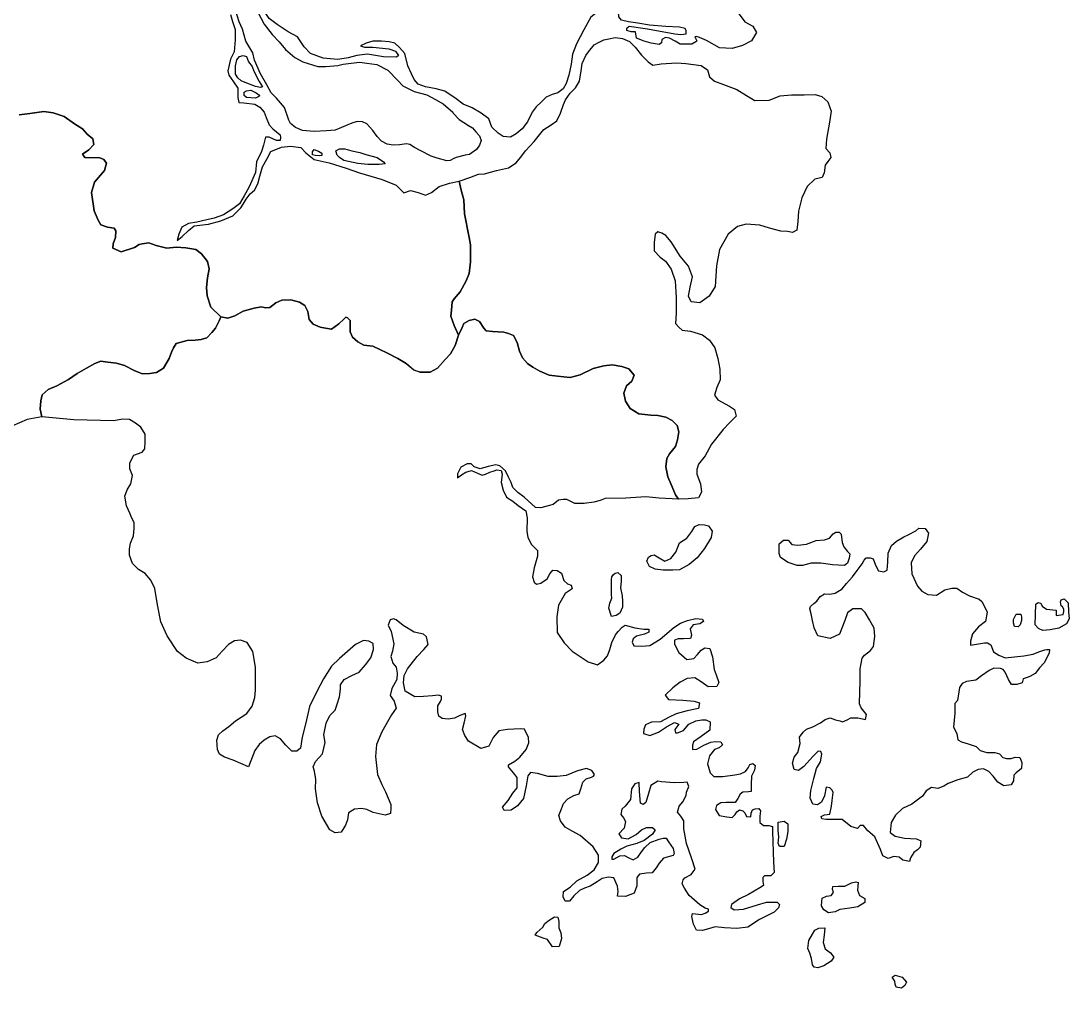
# Model space of a CAD drawing. Header units: inches. Extents: x 118.39 to 119.97, y 25.27 to 26.64.
# Drawn here: x 119.06 to 119.923, y 25.273 to 26.069 of the extents above; entities that cross this region are included whole.
import ezdxf

# ---------------------------------------------------------------- set-up
doc = ezdxf.new("R2010")
doc.units = ezdxf.units.IN
doc.header["$MEASUREMENT"] = 0
doc.layers.add('fz_xzq', color=10, linetype='Continuous')

# ---------------------------------------------------------------- blocks, each defined once
blk = doc.blocks.new('fz_xzq_ACAD_FMEBLOCK2')
at = {"layer": 'fz_xzq', "color": 7}
for points in [[(-0.158834, 0.160514), (-0.153981, 0.162873), (-0.150006, 0.168045), (-0.148237, 0.172035), (-0.14691, 0.175629), (-0.140731, 0.179578), (-0.136755, 0.185151), (-0.134103, 0.189132), (-0.130573, 0.190702), (-0.126163, 0.190661), (-0.123077, 0.189831), (-0.119997, 0.185395), (-0.120887, 0.180196), (-0.126192, 0.171031), (-0.132375, 0.163476), (-0.138997, 0.157929), (-0.146938, 0.153595), (-0.152229, 0.153242), (-0.160165, 0.153314), (-0.166777, 0.154175), (-0.171624, 0.156222), (-0.173824, 0.160649), (-0.172498, 0.163842), (-0.170292, 0.165425), (-0.167646, 0.165801), (-0.16368, 0.163362)], [(-0.061362, 0.178025), (-0.057394, 0.177986), (-0.056074, 0.176371), (-0.054315, 0.174351), (-0.049466, 0.173902), (-0.042409, 0.174634), (-0.034466, 0.17776), (-0.02741, 0.17809), (-0.023438, 0.179653), (-0.020343, 0.183228), (-0.018136, 0.184407), (-0.01549, 0.184381), (-0.01373, 0.18276), (-0.012865, 0.175942), (-0.011551, 0.172323), (-0.008473, 0.168686), (-0.006715, 0.166666), (-0.007165, 0.163065), (-0.008497, 0.159072), (-0.011147, 0.157096), (-0.020844, 0.157594), (-0.03054, 0.158893), (-0.038475, 0.158972), (-0.045533, 0.157038), (-0.049942, 0.157081), (-0.057431, 0.159558), (-0.063595, 0.163625), (-0.064912, 0.166842), (-0.064906, 0.170047), (-0.064896, 0.174854)], [(-0.038566, 0.117309), (-0.039438, 0.121324), (-0.038993, 0.123323), (-0.036344, 0.1257), (-0.033695, 0.127677), (-0.031042, 0.131657), (-0.027511, 0.133625), (-0.023104, 0.133581), (-0.018694, 0.134338), (-0.012956, 0.137886), (-0.009419, 0.142257), (-0.004557, 0.147816), (-0.000577, 0.152983), (0.003405, 0.158551), (0.005175, 0.161337), (0.006944, 0.163322), (0.01003, 0.163291), (0.012673, 0.162462), (0.014423, 0.157237), (0.017056, 0.152803), (0.021462, 0.151957), (0.02411, 0.153131), (0.024569, 0.159936), (0.02503, 0.167142), (0.027692, 0.173524), (0.03167, 0.177088), (0.037853, 0.180629), (0.041385, 0.182194), (0.047568, 0.185735), (0.05022, 0.18771), (0.055511, 0.187654), (0.058144, 0.183621), (0.056801, 0.176825), (0.051492, 0.170471), (0.046626, 0.164914), (0.043965, 0.159334), (0.044379, 0.150116), (0.049199, 0.140051), (0.052713, 0.136009), (0.057553, 0.133154), (0.064603, 0.132679), (0.071668, 0.13701), (0.077403, 0.138551), (0.081369, 0.138509), (0.086207, 0.135252), (0.091926, 0.131986), (0.099851, 0.129497), (0.102048, 0.127471), (0.104238, 0.123441), (0.106425, 0.11861), (0.105078, 0.111014), (0.099335, 0.10667), (0.094469, 0.100714), (0.092687, 0.094725), (0.092677, 0.09152), (0.104138, 0.093399), (0.106781, 0.093371), (0.109419, 0.09174), (0.111603, 0.086108), (0.115999, 0.083256), (0.121278, 0.081195), (0.136702, 0.082628), (0.144196, 0.084147), (0.149049, 0.086096), (0.153901, 0.087644), (0.155664, 0.088025), (0.157867, 0.088001), (0.157415, 0.084801), (0.15342, 0.076835), (0.149441, 0.072873), (0.1459, 0.068106), (0.141487, 0.065752), (0.139282, 0.064975), (0.136194, 0.063807), (0.135302, 0.060612), (0.130892, 0.059059), (0.126488, 0.059107), (0.123859, 0.063142), (0.121237, 0.069179), (0.119483, 0.071601), (0.117284, 0.072427), (0.111998, 0.072484), (0.108027, 0.070524), (0.101846, 0.066185), (0.096989, 0.062632), (0.089497, 0.061511), (0.085969, 0.059946), (0.083756, 0.056765), (0.081961, 0.045969), (0.079752, 0.043589), (0.079727, 0.035578), (0.078811, 0.02397), (0.081437, 0.018735), (0.082302, 0.013518), (0.085379, 0.011883), (0.090657, 0.010224), (0.097255, 0.008151), (0.100766, 0.004909), (0.106044, 0.003249), (0.112648, 0.003178), (0.116606, 0.001933), (0.119238, -0.000899), (0.122316, -0.001734), (0.126278, -0.001777), (0.129364, -0.000609), (0.133324, -0.001053), (0.135071, -0.005078), (0.134614, -0.00988), (0.1302, -0.013437), (0.128433, -0.01542), (0.127976, -0.020222), (0.126205, -0.023407), (0.12004, -0.024141), (0.115208, -0.021285), (0.111262, -0.016435), (0.107754, -0.012392), (0.103359, -0.010341), (0.098956, -0.010694), (0.094546, -0.013051), (0.090132, -0.017009), (0.082202, -0.019328), (0.074269, -0.022449), (0.070742, -0.024415), (0.065895, -0.026367), (0.060616, -0.02551), (0.056206, -0.028268), (0.053113, -0.032643), (0.044292, -0.039361), (0.036801, -0.042889), (0.031065, -0.048439), (0.027529, -0.054411), (0.026628, -0.062815), (0.030581, -0.065659), (0.038497, -0.067343), (0.048176, -0.067843), (0.051691, -0.069482), (0.051237, -0.074685), (0.049031, -0.077066), (0.045946, -0.079037), (0.043294, -0.083416), (0.042406, -0.086612), (0.03713, -0.085356), (0.034056, -0.082921), (0.029658, -0.082475), (0.024815, -0.084028), (0.02042, -0.08198), (0.018673, -0.076755), (0.013859, -0.06629), (0.00815, -0.061426), (0.00464, -0.056984), (0.002, -0.056957), (-0.000206, -0.059338), (-0.005923, -0.057679), (-0.012951, -0.052), (-0.020873, -0.051922), (-0.026154, -0.05187), (-0.029674, -0.051434), (-0.030109, -0.049427), (-0.027466, -0.048251), (-0.023064, -0.047493), (-0.02173, -0.041097), (-0.021279, -0.036294), (-0.020385, -0.029893), (-0.021261, -0.027881), (-0.023017, -0.025861), (-0.026098, -0.02543), (-0.027434, -0.032628), (-0.030085, -0.03781), (-0.03317, -0.039782), (-0.037131, -0.039343), (-0.039322, -0.034514), (-0.038869, -0.028109), (-0.036207, -0.018119), (-0.033989, -0.010129), (-0.030896, -0.004551), (-0.029562, 0.001846), (-0.030438, 0.003857), (-0.032638, 0.00428), (-0.03705, -0.000084), (-0.044552, -0.008423), (-0.048961, -0.011585), (-0.052481, -0.01075), (-0.053792, -0.005529), (-0.052462, -0.000735), (-0.049372, 0.003242), (-0.047596, 0.010435), (-0.048026, 0.015648), (-0.044935, 0.020024), (-0.042288, 0.022402), (-0.037, 0.024353), (-0.030828, 0.027497), (-0.026859, 0.030262), (-0.022892, 0.031825), (-0.018491, 0.030179), (-0.01497, 0.029343), (-0.01277, 0.02852), (-0.008803, 0.030082), (-0.005717, 0.031654), (0.000008, 0.031596), (0.00617, 0.030332), (0.007061, 0.034329), (0.004866, 0.037155), (0.002671, 0.039982), (0.001357, 0.0432), (0.001843, 0.062023), (0.001868, 0.072038), (0.003651, 0.080833), (0.00542, 0.083219), (0.010276, 0.087175), (0.012927, 0.090353), (0.01383, 0.098756), (0.013407, 0.105571), (0.009459, 0.112421), (0.005948, 0.118466), (0.00287, 0.121301), (-0.004181, 0.121373), (-0.008595, 0.118212), (-0.010814, 0.111825), (-0.015247, 0.100653), (-0.022746, 0.097122), (-0.032876, 0.099226), (-0.035946, 0.105666), (-0.037256, 0.111688)], [(0.14655, 0.125379), (0.148318, 0.126561), (0.150519, 0.126136), (0.151832, 0.123718), (0.155349, 0.121275), (0.163277, 0.120385), (0.16326, 0.115979), (0.168991, 0.116716), (0.169441, 0.119114), (0.169449, 0.121117), (0.168576, 0.123129), (0.167257, 0.123945), (0.166829, 0.127154), (0.167275, 0.128752), (0.169923, 0.129523), (0.172995, 0.126284), (0.173407, 0.119069), (0.173824, 0.113056), (0.171606, 0.109076), (0.165423, 0.10554), (0.158368, 0.104017), (0.152198, 0.103686), (0.14868, 0.105327), (0.146046, 0.108161)], [(0.130216, 0.117148), (0.134181, 0.117105), (0.134614, 0.114696), (0.134603, 0.111893), (0.133709, 0.108297), (0.131941, 0.106715), (0.128857, 0.106749), (0.127987, 0.109963), (0.127997, 0.112767)], [(-0.02982, -0.123143), (-0.029813, -0.119537), (-0.029368, -0.116737), (-0.025846, -0.115169), (-0.021885, -0.114407), (-0.020121, -0.112021), (-0.020995, -0.109208), (-0.020551, -0.107209), (-0.016151, -0.106852), (-0.010872, -0.106904), (-0.00735, -0.105337), (-0.005148, -0.104157), (-0.001627, -0.103391), (0.000132, -0.103809), (-0.000323, -0.110214), (0.001427, -0.114638), (0.005819, -0.117086), (0.005812, -0.120291), (0.000086, -0.123839), (-0.006514, -0.124975), (-0.014873, -0.126094), (-0.018835, -0.128058), (-0.024114, -0.128807), (-0.028068, -0.126365)], [(-0.039571, -0.161908), (-0.041323, -0.158285), (-0.040431, -0.151483), (-0.037343, -0.146305), (-0.035577, -0.143117), (-0.032056, -0.141549), (-0.027218, -0.141196), (-0.02767, -0.147201), (-0.028561, -0.153201), (-0.026813, -0.158426), (-0.022423, -0.161674), (-0.019792, -0.165306), (-0.021997, -0.168489), (-0.02816, -0.172435), (-0.032999, -0.17399), (-0.036076, -0.173559), (-0.037391, -0.171544), (-0.03826, -0.166327)], [(0.030281, -0.185035), (0.028091, -0.181808), (0.030733, -0.180233), (0.036443, -0.181893), (0.03995, -0.185935), (0.038624, -0.188726), (0.035982, -0.190702), (0.031588, -0.189856), (0.030715, -0.187443)]]:
    blk.add_lwpolyline(points, close=True, dxfattribs=at)
blk = doc.blocks.new('fz_xzq_ACAD_FMEBLOCK3')
at = {"layer": 'fz_xzq', "color": 7}
for points in [[(0.21783, 0.10201), (0.20177, 0.1031), (0.19074, 0.104), (0.17442, 0.10295), (0.15722, 0.1027), (0.15325, 0.10113), (0.14795, 0.09957), (0.14001, 0.09844), (0.13251, 0.0985), (0.1259, 0.10177), (0.12281, 0.10179), (0.11884, 0.10143), (0.11443, 0.09786), (0.11046, 0.09669), (0.10428, 0.09514), (0.09987, 0.09518), (0.09061, 0.10367), (0.08532, 0.10772), (0.08135, 0.11176), (0.08002, 0.11577), (0.07782, 0.1202), (0.07517, 0.12543), (0.07076, 0.12947), (0.06723, 0.1303), (0.06105, 0.12915), (0.05444, 0.1272), (0.04958, 0.12884), (0.04693, 0.13127), (0.04385, 0.13129), (0.03855, 0.12853), (0.03591, 0.12294), (0.03591, 0.11974), (0.03899, 0.12212), (0.04252, 0.12449), (0.04738, 0.12566), (0.05223, 0.12361), (0.0562, 0.12198), (0.05885, 0.12276), (0.06238, 0.12433), (0.06591, 0.12551), (0.06811, 0.12629), (0.07164, 0.12586), (0.07253, 0.12265), (0.07164, 0.11584), (0.07341, 0.10942), (0.07605, 0.10379), (0.08135, 0.10054), (0.08576, 0.0969), (0.09193, 0.09244), (0.09325, 0.08682), (0.09281, 0.0756), (0.09369, 0.07079), (0.09633, 0.06516), (0.10162, 0.0599), (0.10162, 0.0551), (0.09897, 0.0455), (0.09765, 0.0383), (0.09897, 0.03388), (0.10073, 0.03227), (0.10426, 0.03304), (0.10955, 0.0366), (0.11176, 0.04059), (0.1144, 0.04377), (0.11793, 0.04334), (0.12146, 0.04131), (0.12322, 0.03528), (0.1263, 0.03245), (0.12939, 0.03122), (0.13027, 0.02841), (0.12454, 0.02445), (0.1188, 0.01489), (0.11748, 0.00528), (0.11791, -0.00754), (0.12364, -0.01601), (0.13024, -0.02287), (0.14346, -0.0318), (0.15095, -0.03427), (0.15624, -0.03031), (0.15932, -0.02673), (0.16109, -0.02154), (0.16286, -0.01594), (0.16595, -0.00956), (0.16815, -0.00677), (0.17124, -0.00319), (0.17389, -0.00162), (0.18182, -0.00369), (0.18931, -0.00496), (0.19327, -0.00499), (0.19327, -0.0074), (0.18974, -0.00897), (0.18313, -0.01051), (0.18049, -0.01289), (0.1796, -0.01569), (0.18092, -0.0185), (0.18753, -0.01896), (0.19414, -0.01822), (0.20252, -0.01309), (0.21399, -0.00358), (0.21928, -0.00002), (0.22501, 0.00233), (0.23207, 0.00387), (0.23735, 0.00342), (0.23823, 0.00141), (0.23515, -0.00057), (0.22986, -0.00132), (0.22721, -0.0045), (0.22852, -0.00972), (0.22764, -0.01252), (0.22191, -0.01286), (0.2175, -0.01282), (0.21442, -0.014), (0.21441, -0.0172), (0.21793, -0.02405), (0.22453, -0.02971), (0.23026, -0.02897), (0.23335, -0.02579), (0.23644, -0.02221), (0.23952, -0.02024), (0.24349, -0.02067), (0.24568, -0.02751), (0.24699, -0.03793), (0.24875, -0.04236), (0.25094, -0.04879), (0.24917, -0.05198), (0.24212, -0.05231), (0.2364, -0.04825), (0.23112, -0.045), (0.22495, -0.04534), (0.21922, -0.0485), (0.21305, -0.05325), (0.20687, -0.0592), (0.20951, -0.06283), (0.22141, -0.06334), (0.23065, -0.06423), (0.23506, -0.06547), (0.23417, -0.07027), (0.22492, -0.07219), (0.21567, -0.0745), (0.20994, -0.07726), (0.20289, -0.0812), (0.1954, -0.08153), (0.19055, -0.08349), (0.18923, -0.08709), (0.18878, -0.09069), (0.19407, -0.09234), (0.20112, -0.0896), (0.20773, -0.08525), (0.21434, -0.0817), (0.21786, -0.08294), (0.21477, -0.08732), (0.21521, -0.09013), (0.21697, -0.09014), (0.22182, -0.08818), (0.22623, -0.08301), (0.23196, -0.08026), (0.2368, -0.07951), (0.24032, -0.07954), (0.24385, -0.08117), (0.2434, -0.08798), (0.23634, -0.09312), (0.23017, -0.09747), (0.22929, -0.10027), (0.22928, -0.10388), (0.23281, -0.10351), (0.23853, -0.10035), (0.24426, -0.098), (0.24779, -0.09723), (0.25263, -0.09768), (0.25395, -0.1001), (0.2513, -0.10248), (0.24734, -0.10404), (0.24337, -0.10921), (0.2416, -0.11561), (0.24379, -0.12324), (0.24687, -0.12607), (0.25435, -0.12614), (0.26404, -0.12463), (0.26888, -0.12387), (0.27285, -0.12191), (0.27505, -0.11912), (0.27638, -0.11633), (0.27902, -0.11556), (0.28078, -0.11717), (0.28033, -0.12078), (0.27768, -0.12596), (0.27767, -0.13277), (0.27766, -0.13838), (0.27546, -0.13876), (0.27062, -0.13911), (0.26841, -0.14069), (0.26665, -0.14428), (0.26444, -0.14747), (0.25696, -0.1474), (0.25256, -0.14776), (0.24903, -0.15013), (0.24815, -0.15333), (0.25122, -0.15816), (0.25738, -0.15942), (0.26178, -0.15986), (0.26443, -0.15748), (0.26575, -0.15509), (0.26795, -0.15351), (0.27059, -0.15434), (0.27235, -0.15596), (0.27367, -0.15917), (0.27719, -0.15921), (0.27763, -0.15641), (0.27852, -0.15361), (0.28072, -0.15283), (0.2838, -0.15246), (0.28512, -0.15447), (0.28467, -0.15888), (0.28466, -0.16408), (0.28774, -0.16652), (0.28994, -0.16654), (0.29214, -0.16656), (0.29522, -0.16739), (0.29521, -0.1714), (0.29605, -0.19664), (0.29647, -0.20506), (0.29383, -0.20784), (0.28855, -0.20779), (0.28723, -0.20938), (0.28722, -0.21258), (0.28766, -0.21579), (0.28457, -0.21777), (0.27533, -0.22329), (0.26785, -0.22682), (0.26124, -0.23157), (0.2608, -0.23397), (0.26343, -0.236), (0.27135, -0.23527), (0.28279, -0.23177), (0.29027, -0.22944), (0.29423, -0.22948), (0.29907, -0.22952), (0.30083, -0.23154), (0.29994, -0.23434), (0.29642, -0.23791), (0.28453, -0.24381), (0.27485, -0.25013), (0.26561, -0.25124), (0.2555, -0.25075), (0.24802, -0.24988), (0.2423, -0.25143), (0.23746, -0.25299), (0.23263, -0.25254), (0.22999, -0.24771), (0.22868, -0.24129), (0.22912, -0.23889), (0.2366, -0.23976), (0.23968, -0.23858), (0.24232, -0.23701), (0.24232, -0.2354), (0.23968, -0.23458), (0.23529, -0.23173), (0.2265, -0.22404), (0.22255, -0.218), (0.22079, -0.21437), (0.22168, -0.21118), (0.223, -0.20959), (0.22828, -0.20683), (0.23136, -0.20245), (0.22873, -0.19401), (0.22435, -0.18115), (0.22216, -0.16911), (0.22217, -0.1627), (0.21953, -0.15867), (0.2169, -0.15544), (0.21822, -0.15065), (0.22131, -0.14707), (0.22395, -0.14189), (0.2244, -0.13909), (0.22616, -0.13429), (0.22485, -0.13068), (0.22221, -0.13105), (0.21428, -0.13138), (0.20372, -0.13049), (0.20064, -0.13006), (0.19491, -0.13361), (0.19314, -0.14001), (0.19093, -0.1476), (0.18873, -0.14918), (0.18653, -0.14796), (0.18566, -0.13834), (0.18523, -0.13112), (0.1817, -0.13229), (0.17906, -0.13628), (0.17817, -0.14508), (0.17377, -0.15065), (0.17112, -0.15304), (0.17024, -0.15744), (0.17244, -0.16026), (0.1742, -0.16308), (0.17287, -0.16868), (0.16847, -0.17345), (0.17067, -0.17667), (0.17639, -0.17752), (0.18299, -0.17397), (0.18739, -0.17001), (0.19136, -0.16804), (0.1962, -0.16808), (0.1984, -0.1701), (0.19619, -0.17369), (0.18959, -0.17884), (0.18342, -0.18119), (0.17506, -0.18352), (0.17022, -0.18588), (0.1645, -0.18944), (0.16273, -0.19223), (0.16273, -0.19423), (0.16449, -0.19425), (0.16933, -0.19148), (0.1733, -0.19112), (0.17681, -0.19315), (0.18033, -0.19478), (0.18429, -0.19241), (0.18738, -0.18803), (0.19002, -0.18445), (0.19443, -0.18048), (0.20191, -0.17775), (0.20499, -0.17697), (0.20763, -0.177), (0.20939, -0.17982), (0.21334, -0.18546), (0.21422, -0.18948), (0.21334, -0.19107), (0.20541, -0.1934), (0.20189, -0.19738), (0.19925, -0.20136), (0.19616, -0.20534), (0.19132, -0.2057), (0.1856, -0.20645), (0.1834, -0.20923), (0.1834, -0.21604), (0.18119, -0.22204), (0.17415, -0.22478), (0.16755, -0.22472), (0.168, -0.22072), (0.16756, -0.21631), (0.16448, -0.20947), (0.16008, -0.20903), (0.1548, -0.21019), (0.15084, -0.21296), (0.14512, -0.21652), (0.14028, -0.21808), (0.13632, -0.22005), (0.13148, -0.22441), (0.12796, -0.22879), (0.12444, -0.22876), (0.12268, -0.22514), (0.12312, -0.22074), (0.1284, -0.21718), (0.13412, -0.21202), (0.14249, -0.20728), (0.14821, -0.20292), (0.15173, -0.19694), (0.15173, -0.19093), (0.14734, -0.18408), (0.13678, -0.17478), (0.13018, -0.17111), (0.12446, -0.16786), (0.1205, -0.16262), (0.11918, -0.1582), (0.12138, -0.15261), (0.12315, -0.14822), (0.12667, -0.14464), (0.13151, -0.14188), (0.13591, -0.14031), (0.13724, -0.13632), (0.139, -0.13072), (0.14164, -0.12794), (0.14605, -0.12678), (0.14781, -0.12599), (0.14869, -0.1244), (0.14649, -0.12117), (0.14209, -0.11953), (0.1346, -0.12147), (0.12535, -0.1254), (0.11787, -0.12614), (0.11038, -0.12608), (0.10158, -0.1236), (0.09586, -0.12275), (0.09365, -0.12554), (0.09233, -0.13394), (0.09013, -0.14434), (0.08529, -0.15031), (0.08001, -0.15387), (0.07428, -0.15423), (0.07296, -0.15141), (0.07736, -0.14584), (0.08133, -0.13986), (0.08485, -0.13548), (0.08485, -0.12707), (0.08177, -0.12304), (0.0778, -0.1182), (0.0778, -0.11659), (0.08309, -0.11343), (0.08705, -0.11026), (0.09234, -0.10389), (0.09454, -0.0983), (0.0941, -0.09389), (0.09102, -0.08705), (0.08749, -0.08702), (0.07692, -0.08734), (0.06988, -0.08848), (0.06503, -0.09405), (0.06151, -0.10124), (0.0549, -0.10319), (0.04477, -0.0971), (0.04169, -0.09226), (0.03993, -0.08744), (0.04125, -0.08224), (0.04256, -0.07624), (0.04212, -0.07424), (0.03728, -0.0762), (0.03332, -0.07817), (0.02803, -0.07893), (0.02318, -0.0785), (0.02054, -0.07647), (0.01966, -0.07286), (0.01966, -0.06805), (0.02186, -0.06446), (0.02274, -0.06247), (0.02274, -0.06006), (0.02009, -0.05924), (0.01525, -0.0596), (0.00776, -0.06035), (0.00071, -0.06069), (-0.00722, -0.05583), (-0.00855, -0.049), (-0.00811, -0.043), (-0.00547, -0.03741), (0.00245, -0.02745), (0.00818, -0.02148), (0.0117, -0.0175), (0.01038, -0.01108), (0.00773, -0.00906), (0.00024, -0.0074), (-0.00902, -0.00172), (-0.01476, 0.00273), (-0.01696, 0.00355), (-0.0196, 0.00277), (-0.02136, -0.00163), (-0.01872, -0.00686), (-0.0165, -0.01689), (-0.01782, -0.02289), (-0.01914, -0.02729), (-0.01737, -0.03291), (-0.01473, -0.03614), (-0.01384, -0.04095), (-0.01428, -0.04616), (-0.01824, -0.05374), (-0.01956, -0.05934), (-0.01647, -0.06417), (-0.0147, -0.06979), (-0.01866, -0.07537), (-0.02658, -0.08934), (-0.03098, -0.09972), (-0.03185, -0.10974), (-0.03007, -0.12457), (-0.02654, -0.13261), (-0.02346, -0.13865), (-0.01904, -0.1491), (-0.01904, -0.1523), (-0.01948, -0.15671), (-0.02388, -0.15788), (-0.03357, -0.1558), (-0.03885, -0.15336), (-0.04325, -0.15253), (-0.04898, -0.15289), (-0.05381, -0.15606), (-0.05469, -0.16166), (-0.05644, -0.16605), (-0.05996, -0.17204), (-0.0648, -0.17241), (-0.0692, -0.16997), (-0.07582, -0.1587), (-0.07936, -0.14786), (-0.08113, -0.13623), (-0.0807, -0.12862), (-0.08204, -0.1218), (-0.08292, -0.11818), (-0.08117, -0.11379), (-0.07545, -0.10742), (-0.07326, -0.09822), (-0.07415, -0.0918), (-0.0724, -0.0822), (-0.06932, -0.07581), (-0.06492, -0.07143), (-0.06316, -0.06663), (-0.06141, -0.06064), (-0.06054, -0.05423), (-0.06054, -0.05062), (-0.05746, -0.04624), (-0.05129, -0.04308), (-0.04513, -0.04032), (-0.03985, -0.03435), (-0.03545, -0.02837), (-0.03325, -0.02157), (-0.03369, -0.01676), (-0.03722, -0.01473), (-0.04163, -0.0143), (-0.04824, -0.01746), (-0.06144, -0.02898), (-0.06805, -0.03534), (-0.07464, -0.04572), (-0.07992, -0.0561), (-0.08607, -0.06847), (-0.08914, -0.08208), (-0.0922, -0.09368), (-0.09351, -0.10288), (-0.09659, -0.10527), (-0.10055, -0.10524), (-0.10541, -0.1004), (-0.10982, -0.09516), (-0.11423, -0.09272), (-0.11863, -0.0935), (-0.12347, -0.09627), (-0.12743, -0.09985), (-0.13094, -0.10463), (-0.13621, -0.11822), (-0.149, -0.11276), (-0.15608, -0.1103), (-0.16006, -0.10786), (-0.16184, -0.10383), (-0.1623, -0.09618), (-0.16098, -0.09176), (-0.15745, -0.08857), (-0.15259, -0.08498), (-0.14685, -0.08019), (-0.13757, -0.07421), (-0.13315, -0.06821), (-0.13096, -0.06098), (-0.13052, -0.05494), (-0.13054, -0.0477), (-0.13056, -0.03603), (-0.13279, -0.02314), (-0.13723, -0.01587), (-0.14298, -0.01382), (-0.14785, -0.01459), (-0.15271, -0.01738), (-0.15802, -0.02298), (-0.16287, -0.02858), (-0.17039, -0.03175), (-0.17791, -0.03291), (-0.18765, -0.02882), (-0.19475, -0.02314), (-0.20318, -0.01021), (-0.20852, 0.00109), (-0.21121, 0.01519), (-0.21346, 0.02848), (-0.21657, 0.03534), (-0.22146, 0.041), (-0.22678, 0.04425), (-0.23166, 0.04911), (-0.23433, 0.05597), (-0.23435, 0.0612), (-0.23347, 0.06602), (-0.23083, 0.07204), (-0.2304, 0.07808), (-0.23041, 0.0829), (-0.2322, 0.08654), (-0.23398, 0.09057), (-0.23665, 0.09662), (-0.238, 0.10468), (-0.23624, 0.1099), (-0.23315, 0.11471), (-0.23184, 0.12154), (-0.23407, 0.12719), (-0.23408, 0.13202), (-0.23055, 0.13843), (-0.22391, 0.14081), (-0.2217, 0.14361), (-0.22127, 0.14964), (-0.22128, 0.15568), (-0.22484, 0.16133), (-0.22928, 0.16458), (-0.23417, 0.16783), (-0.23993, 0.16786), (-0.24702, 0.1667), (-0.27992, 0.16756), (-0.30643, 0.16986), (-0.30778, 0.17631), (-0.30735, 0.18315), (-0.30604, 0.18797), (-0.30117, 0.19237), (-0.29409, 0.19555), (-0.28435, 0.20072), (-0.27727, 0.20551), (-0.26974, 0.20989), (-0.26266, 0.21387), (-0.25778, 0.21585), (-0.25202, 0.21502), (-0.24492, 0.21417), (-0.23826, 0.21212), (-0.22983, 0.20764), (-0.22361, 0.20518), (-0.21741, 0.20555), (-0.21209, 0.20632), (-0.20633, 0.20991), (-0.20147, 0.21792), (-0.19971, 0.22314), (-0.19794, 0.22675), (-0.19573, 0.23036), (-0.18687, 0.23272), (-0.18021, 0.23307), (-0.17534, 0.23345), (-0.17046, 0.23502), (-0.16648, 0.23942), (-0.16338, 0.24302), (-0.16028, 0.24904), (-0.15896, 0.25225), (-0.15319, 0.251), (-0.14743, 0.25298), (-0.14078, 0.25695), (-0.13147, 0.2593), (-0.1257, 0.26047), (-0.12215, 0.25964), (-0.11861, 0.26002), (-0.11373, 0.26361), (-0.10886, 0.26599), (-0.10131, 0.26634), (-0.09421, 0.26427), (-0.08977, 0.26143), (-0.08755, 0.25658), (-0.08621, 0.25014), (-0.0831, 0.24609), (-0.07734, 0.24363), (-0.0729, 0.2428), (-0.06802, 0.24196), (-0.06182, 0.24634), (-0.05783, 0.25033), (-0.05605, 0.25193), (-0.05472, 0.25152), (-0.0525, 0.24909), (-0.0525, 0.23983), (-0.05072, 0.23539), (-0.04628, 0.23174), (-0.0414, 0.22889), (-0.03386, 0.22802), (-0.02233, 0.22271), (-0.01346, 0.21781), (-0.00636, 0.21373), (-0.00015, 0.20846), (0.00517, 0.20681), (0.01315, 0.20674), (0.01936, 0.20991), (0.02556, 0.21711), (0.03, 0.2219), (0.03399, 0.22871), (0.03664, 0.23713), (0.03975, 0.24355), (0.04108, 0.24675), (0.04551, 0.24913), (0.04995, 0.2503), (0.05394, 0.24826), (0.05749, 0.243), (0.05926, 0.24057), (0.06458, 0.24013), (0.0739, 0.23965), (0.07789, 0.23841), (0.08188, 0.23676), (0.08498, 0.23111), (0.08675, 0.22385), (0.08941, 0.2186), (0.0934, 0.21374), (0.09783, 0.21088), (0.10359, 0.20762), (0.11113, 0.20433), (0.11822, 0.20347), (0.12842, 0.20217), (0.13684, 0.20452), (0.14748, 0.20965), (0.15635, 0.21199), (0.163, 0.21273), (0.17098, 0.21146), (0.17674, 0.20939), (0.18117, 0.20412), (0.17939, 0.19931), (0.17496, 0.19533), (0.17273, 0.18931), (0.17406, 0.18287), (0.17804, 0.1768), (0.18513, 0.17231), (0.19487, 0.17141), (0.20063, 0.17096), (0.20728, 0.16969), (0.2126, 0.16683), (0.21658, 0.16277), (0.2179, 0.15753), (0.21701, 0.1511), (0.21523, 0.14548), (0.21034, 0.13949), (0.20812, 0.13549), (0.20723, 0.12866), (0.20899, 0.1206), (0.21164, 0.11414), (0.21517, 0.10566)], [(0.16245, 0.02332), (0.16245, 0.02773), (0.16245, 0.03294), (0.16246, 0.03615), (0.1629, 0.03814), (0.16422, 0.04014), (0.16555, 0.04133), (0.16775, 0.04171), (0.17039, 0.03928), (0.17039, 0.03447), (0.16994, 0.02927), (0.17126, 0.02245), (0.1717, 0.01804), (0.17169, 0.01323), (0.16949, 0.00844), (0.1664, 0.00646), (0.16243, 0.0057), (0.16023, 0.01253), (0.16112, 0.01653), (0.16288, 0.02052)], [(0.29983, -0.18091), (0.30034, -0.17596), (0.29985, -0.1701), (0.29986, -0.1656), (0.29986, -0.1638), (0.30481, -0.16294), (0.30778, -0.16522), (0.30776, -0.17153), (0.30676, -0.17782), (0.30478, -0.18366), (0.30082, -0.18362)], [(0.0998, -0.25661), (0.10112, -0.25461), (0.10596, -0.25024), (0.10772, -0.24705), (0.11124, -0.24428), (0.11564, -0.24151), (0.11828, -0.24193), (0.11916, -0.24555), (0.11916, -0.25075), (0.12091, -0.25478), (0.12135, -0.25959), (0.11959, -0.26598), (0.11388, -0.26634), (0.10992, -0.26029), (0.1064, -0.25906)]]:
    blk.add_lwpolyline(points, close=True, dxfattribs=at)
blk = doc.blocks.new('fz_xzq_ACAD_FMEBLOCK4')
at = {"layer": 'fz_xzq', "color": 7}
blk.add_lwpolyline([(0.07866, -0.116387), (0.080367, -0.122165), (0.0825, -0.128715), (0.082513, -0.137172), (0.081679, -0.147162), (0.078716, -0.153292), (0.076608, -0.162889), (0.077462, -0.166354), (0.081291, -0.171762), (0.084695, -0.177168), (0.084707, -0.184856), (0.085561, -0.188706), (0.089806, -0.18912), (0.098721, -0.190335), (0.102969, -0.192671), (0.10637, -0.196923), (0.108073, -0.201164), (0.110627, -0.207332), (0.113602, -0.210429), (0.119549, -0.215468), (0.119976, -0.217778), (0.119555, -0.220081), (0.116584, -0.22006), (0.11064, -0.217327), (0.10767, -0.217307), (0.107247, -0.218457), (0.105981, -0.22383), (0.104291, -0.2292), (0.10006, -0.237628), (0.099224, -0.246464), (0.094151, -0.258346), (0.08992, -0.265621), (0.086113, -0.272131), (0.080605, -0.276322), (0.072979, -0.281268), (0.06535, -0.283908), (0.059415, -0.285406), (0.050936, -0.287272), (0.044153, -0.288381), (0.038646, -0.291421), (0.036113, -0.297171), (0.034851, -0.302545), (0.039085, -0.299113), (0.044164, -0.294148), (0.048822, -0.290334), (0.060694, -0.288875), (0.070867, -0.286251), (0.080615, -0.282088), (0.08739, -0.275599), (0.089082, -0.272535), (0.091621, -0.268324), (0.095008, -0.264119), (0.098397, -0.261066), (0.101358, -0.255705), (0.103047, -0.249566), (0.105157, -0.241892), (0.108543, -0.235381), (0.111929, -0.229254), (0.120834, -0.225472), (0.128046, -0.224755), (0.136534, -0.225969), (0.140781, -0.230228), (0.147575, -0.235659), (0.159881, -0.23844), (0.173884, -0.242772), (0.184917, -0.246698), (0.203585, -0.252221), (0.21504, -0.256922), (0.221405, -0.263122), (0.226918, -0.261243), (0.233281, -0.26283), (0.239219, -0.265183), (0.244308, -0.262917), (0.250669, -0.25797), (0.259152, -0.255347), (0.266931, -0.25361), (0.268707, -0.260866), (0.270926, -0.26893), (0.27137, -0.280601), (0.275364, -0.299944), (0.276251, -0.305986), (0.276251, -0.320067), (0.275363, -0.329716), (0.272701, -0.335729), (0.267822, -0.34454), (0.262943, -0.350536), (0.261169, -0.352936), (0.260726, -0.359772), (0.260284, -0.364596), (0.262946, -0.372261), (0.266494, -0.380336), (0.263835, -0.388763), (0.259845, -0.395571), (0.255412, -0.400364), (0.249206, -0.407556), (0.243, -0.410726), (0.23502, -0.410664), (0.229699, -0.409014), (0.223489, -0.403735), (0.216393, -0.399658), (0.207521, -0.394762), (0.195989, -0.389445), (0.188449, -0.388583), (0.183569, -0.385731), (0.179131, -0.382077), (0.177354, -0.377638), (0.177346, -0.368384), (0.175126, -0.365954), (0.173795, -0.365541), (0.172022, -0.367138), (0.168034, -0.371132), (0.161829, -0.375512), (0.15695, -0.374672), (0.152514, -0.373835), (0.146745, -0.37138), (0.143636, -0.367334), (0.142298, -0.360887), (0.140075, -0.356043), (0.135635, -0.353195), (0.128535, -0.351133), (0.120994, -0.351482), (0.116118, -0.353862), (0.111243, -0.357449), (0.107695, -0.357827), (0.104145, -0.356997), (0.09838, -0.358165), (0.089069, -0.360515), (0.082421, -0.364494), (0.076658, -0.366467), (0.07089, -0.365221), (0.062512, -0.357316), (0.059528, -0.34807), (0.059091, -0.341147), (0.059925, -0.33308), (0.061183, -0.325784), (0.0599, -0.319624), (0.054801, -0.31344), (0.050131, -0.309949), (0.042071, -0.308359), (0.034014, -0.307922), (0.026383, -0.308642), (0.017474, -0.306663), (0.011533, -0.304319), (0.006022, -0.305053), (0.003479, -0.305806), (-0.000332, -0.308089), (-0.011348, -0.311866), (-0.01814, -0.308749), (-0.017724, -0.305291), (-0.016041, -0.299919), (-0.01563, -0.29454), (-0.016908, -0.292225), (-0.022423, -0.291423), (-0.027941, -0.289467), (-0.030072, -0.28561), (-0.033484, -0.2779), (-0.035644, -0.262894), (-0.03312, -0.254451), (-0.025083, -0.244888), (-0.023401, -0.238747), (-0.02553, -0.235659), (-0.028928, -0.234485), (-0.041234, -0.234027), (-0.042938, -0.231325), (-0.037855, -0.227895), (-0.033623, -0.223308), (-0.034484, -0.218689), (-0.039162, -0.214816), (-0.042992, -0.210565), (-0.049794, -0.206295), (-0.058298, -0.200479), (-0.06722, -0.197351), (-0.074863, -0.196153), (-0.086318, -0.19801), (-0.095228, -0.199114)], dxfattribs=at)
for points in [[(0.147657, -0.227583), (0.151196, -0.228811), (0.153851, -0.230433), (0.153853, -0.232436), (0.152084, -0.232824), (0.148546, -0.232397), (0.146334, -0.231981), (0.146332, -0.229577)], [(0.165347, -0.228514), (0.168441, -0.226934), (0.172863, -0.226967), (0.178614, -0.228612), (0.185248, -0.229864), (0.190113, -0.231504), (0.199401, -0.233978), (0.204709, -0.237625), (0.206037, -0.239238), (0.201173, -0.240002), (0.191887, -0.239931), (0.183485, -0.239066), (0.171987, -0.236576), (0.168447, -0.234146), (0.166677, -0.23213)]]:
    blk.add_lwpolyline(points, close=True, dxfattribs=at)
blk = doc.blocks.new('fz_xzq_ACAD_FMEBLOCK6')
at = {"layer": 'fz_xzq', "color": 7}
for points in [[(-0.17246, -0.09577), (-0.16668, -0.09541), (-0.16091, -0.09143), (-0.15958, -0.08782), (-0.16003, -0.08098), (-0.16448, -0.0741), (-0.16849, -0.06764), (-0.17562, -0.05713), (-0.17741, -0.05229), (-0.17652, -0.04747), (-0.17608, -0.04425), (-0.1752, -0.03943), (-0.17342, -0.03743), (-0.17209, -0.03462), (-0.17299, -0.02898), (-0.17477, -0.02414), (-0.177, -0.0201), (-0.18547, -0.00958), (-0.19171, -0.0023), (-0.19528, 0.00336), (-0.19974, 0.01063), (-0.2033, 0.01549), (-0.20643, 0.02315), (-0.20688, 0.02678), (-0.20645, 0.03764), (-0.20646, 0.04327), (-0.20513, 0.04889), (-0.20425, 0.05572), (-0.2047, 0.06056), (-0.20872, 0.06421), (-0.21273, 0.06624), (-0.21807, 0.06749), (-0.22074, 0.06992), (-0.22699, 0.07519), (-0.23324, 0.0873), (-0.23503, 0.09255), (-0.23683, 0.10101), (-0.23773, 0.10986), (-0.23775, 0.11831), (-0.23642, 0.12313), (-0.23642, 0.12675), (-0.2342, 0.13116), (-0.22709, 0.13916), (-0.22309, 0.14356), (-0.22042, 0.14797), (-0.21776, 0.15238), (-0.21777, 0.15962), (-0.21956, 0.16446), (-0.2209, 0.1693), (-0.2209, 0.17171), (-0.22002, 0.17452), (-0.21557, 0.17771), (-0.20577, 0.17925), (-0.20087, 0.18244), (-0.19864, 0.18443), (-0.19553, 0.18964), (-0.19465, 0.19768), (-0.19466, 0.20412), (-0.19199, 0.20611), (-0.18709, 0.20728), (-0.1804, 0.20804), (-0.17416, 0.208), (-0.17238, 0.20959), (-0.1706, 0.21079), (-0.16926, 0.21239), (-0.16882, 0.21399), (-0.16347, 0.21798), (-0.16036, 0.22077), (-0.15635, 0.22436), (-0.14833, 0.22752), (-0.14432, 0.2279), (-0.13808, 0.22745), (-0.13228, 0.22539), (-0.12827, 0.22376), (-0.12559, 0.21851), (-0.12336, 0.21286), (-0.12335, 0.20561), (-0.12379, 0.19918), (-0.12691, 0.19599), (-0.12958, 0.19238), (-0.13091, 0.18797), (-0.13091, 0.18395), (-0.12868, 0.17789), (-0.12556, 0.17385), (-0.1211, 0.1718), (-0.11753, 0.17137), (-0.10684, 0.1733), (-0.10105, 0.17286), (-0.09749, 0.17203), (-0.09347, 0.16636), (-0.0908, 0.1595), (-0.08545, 0.15021), (-0.08099, 0.14334), (-0.07921, 0.1393), (-0.07832, 0.13366), (-0.07697, 0.11876), (-0.07474, 0.10064), (-0.07028, 0.0813), (-0.0636, 0.07038), (-0.06049, 0.06472), (-0.05781, 0.06068), (-0.05247, 0.05782), (-0.04268, 0.05573), (-0.036, 0.05286), (-0.03111, 0.04719), (-0.02844, 0.03953), (-0.02755, 0.02946), (-0.02666, 0.01899), (-0.02354, 0.01092), (-0.01821, 0.00565), (-0.00931, 0.00075), (0.00181, -0.00377), (0.00804, -0.00663), (0.01204, -0.01029), (0.01604, -0.01555), (0.01871, -0.02161), (0.02849, -0.03094), (0.03649, -0.03584), (0.04761, -0.04036), (0.05694, -0.04366), (0.06184, -0.0437), (0.06628, -0.04454), (0.07829, -0.04505), (0.0894, -0.04716), (0.09651, -0.04964), (0.11073, -0.05942), (0.12317, -0.06798), (0.13294, -0.07289), (0.12612, -0.08349), (0.12145, -0.08883), (0.11677, -0.09609), (0.10784, -0.10447), (0.10146, -0.10979), (0.09551, -0.12011), (0.08955, -0.13159), (0.08615, -0.14002), (0.08529, -0.14847), (0.08316, -0.15729), (0.08104, -0.16419), (0.07849, -0.16878), (0.07424, -0.17182), (0.06957, -0.17331), (0.06448, -0.17558), (0.06065, -0.17939), (0.05641, -0.18358), (0.05301, -0.18778), (0.04919, -0.19582), (0.04494, -0.20155), (0.03985, -0.20573), (0.03518, -0.20838), (0.02924, -0.20795), (0.025, -0.20522), (0.01991, -0.20019), (0.01736, -0.19325), (0.011, -0.18858), (0.00379, -0.18429), (-0.00385, -0.18116), (-0.00937, -0.17688), (-0.01871, -0.17066), (-0.02592, -0.16868), (-0.03484, -0.16707), (-0.04078, -0.16472), (-0.04418, -0.16084), (-0.0463, -0.15621), (-0.04927, -0.14966), (-0.05182, -0.13964), (-0.05607, -0.13461), (-0.05989, -0.13112), (-0.06456, -0.12993), (-0.07093, -0.1295), (-0.07815, -0.12944), (-0.08367, -0.13094), (-0.08834, -0.13321), (-0.08494, -0.13439), (-0.07815, -0.13444), (-0.06499, -0.1357), (-0.05947, -0.13766), (-0.05692, -0.14114), (-0.05862, -0.14266), (-0.06923, -0.1422), (-0.08239, -0.14017), (-0.09131, -0.14126), (-0.09852, -0.14313), (-0.10701, -0.1446), (-0.1189, -0.14336), (-0.12952, -0.13944), (-0.13462, -0.13402), (-0.14015, -0.12591), (-0.14779, -0.12162), (-0.15672, -0.11579), (-0.16352, -0.11075), (-0.16863, -0.10302)], [(0.12848, -0.09773), (0.13424, -0.09178), (0.14044, -0.08502), (0.14266, -0.08184), (0.14576, -0.07946), (0.15152, -0.07631), (0.15773, -0.07116), (0.16526, -0.06763), (0.16792, -0.06565), (0.17147, -0.06288), (0.17722, -0.06333), (0.18386, -0.0666), (0.19138, -0.07068), (0.19801, -0.07234), (0.20421, -0.07361), (0.20863, -0.07685), (0.21437, -0.08252), (0.21789, -0.09577), (0.22185, -0.10502), (0.22803, -0.1135), (0.23466, -0.11717), (0.23775, -0.1224), (0.23375, -0.12918), (0.22622, -0.13311), (0.21781, -0.13543), (0.20719, -0.13493), (0.19658, -0.12881), (0.19083, -0.12636), (0.18818, -0.12553), (0.18685, -0.12592), (0.18862, -0.12914), (0.18773, -0.12993), (0.18463, -0.13191), (0.17932, -0.13186), (0.17489, -0.13181), (0.17092, -0.12937), (0.16605, -0.12692), (0.16296, -0.12649), (0.15986, -0.12807), (0.15941, -0.13087), (0.15764, -0.13205), (0.151, -0.13119), (0.14525, -0.12954), (0.13906, -0.12707), (0.13818, -0.12186), (0.13464, -0.12183), (0.1311, -0.12059), (0.1311, -0.11859), (0.13288, -0.117), (0.14792, -0.11914), (0.17048, -0.12336), (0.17535, -0.12381), (0.17978, -0.12345), (0.17978, -0.12104), (0.1789, -0.11903), (0.17447, -0.11779), (0.16297, -0.11728), (0.14969, -0.11636), (0.13996, -0.11466), (0.13244, -0.11339), (0.12669, -0.11214), (0.12448, -0.10931), (0.12404, -0.1053)], [(-0.17691, -0.13895), (-0.18267, -0.1293), (-0.18534, -0.11966), (-0.18801, -0.11363), (-0.18979, -0.10841), (-0.19156, -0.10319), (-0.19246, -0.09838), (-0.19379, -0.09316), (-0.19291, -0.09196), (-0.18981, -0.09038), (-0.18627, -0.09081), (-0.18272, -0.09364), (-0.1774, -0.09848), (-0.17297, -0.10492), (-0.16764, -0.11538), (-0.16099, -0.12384), (-0.15523, -0.12989), (-0.14991, -0.13634), (-0.14238, -0.1428), (-0.13574, -0.14646), (-0.12335, -0.15015), (-0.11671, -0.1502), (-0.10698, -0.14947), (-0.10255, -0.14831), (-0.09592, -0.14755), (-0.08884, -0.14681), (-0.08308, -0.14765), (-0.07468, -0.14852), (-0.06582, -0.15339), (-0.05741, -0.16187), (-0.05343, -0.16631), (-0.04414, -0.17079), (-0.03352, -0.17368), (-0.02644, -0.17734), (-0.02025, -0.18099), (-0.01229, -0.18787), (-0.01184, -0.18867), (-0.00698, -0.19392), (0.00054, -0.19879), (0.00408, -0.20082), (0.00673, -0.20405), (0.00983, -0.20728), (0.01115, -0.2113), (0.00982, -0.21489), (0.00717, -0.21848), (0.00142, -0.22284), (-0.00212, -0.22321), (-0.00963, -0.22515), (-0.0114, -0.22594), (-0.0145, -0.22752), (-0.01715, -0.2279), (-0.02511, -0.22583), (-0.02997, -0.22419), (-0.03926, -0.21931), (-0.04368, -0.21687), (-0.04766, -0.21443), (-0.05032, -0.21401), (-0.05607, -0.21477), (-0.06137, -0.21513), (-0.06624, -0.21429), (-0.0711, -0.21185), (-0.07464, -0.20781), (-0.07819, -0.20298), (-0.08305, -0.19733), (-0.08659, -0.1957), (-0.09102, -0.19567), (-0.09544, -0.19684), (-0.10384, -0.20038), (-0.10915, -0.20275), (-0.11622, -0.2031), (-0.12639, -0.20382), (-0.13613, -0.20295), (-0.14188, -0.2005), (-0.14586, -0.19727), (-0.14719, -0.19446), (-0.15074, -0.18401), (-0.15739, -0.17635), (-0.16182, -0.17191), (-0.16537, -0.16548), (-0.17069, -0.15623), (-0.17557, -0.14497)], [(-0.18307, -0.16335), (-0.18661, -0.16213), (-0.18927, -0.1597), (-0.19104, -0.15649), (-0.19105, -0.15408), (-0.19105, -0.14967), (-0.19017, -0.14487), (-0.18797, -0.14208), (-0.18487, -0.1413), (-0.18221, -0.14212), (-0.18044, -0.14654), (-0.17733, -0.15017), (-0.176, -0.15419), (-0.17156, -0.16263), (-0.1689, -0.16706), (-0.17067, -0.16745), (-0.17466, -0.16662)], [(-0.18217, -0.17017), (-0.17863, -0.16979), (-0.17686, -0.17061), (-0.17421, -0.17183), (-0.17111, -0.17425), (-0.17199, -0.17505), (-0.17464, -0.17623), (-0.18216, -0.17578), (-0.18394, -0.17416), (-0.18394, -0.17136)]]:
    blk.add_lwpolyline(points, close=True, dxfattribs=at)

msp = doc.modelspace()

# ---------------------------------------------------------------- linework, layer by layer
at = {"layer": 'fz_xzq', "color": 7}
msp.add_lwpolyline([(119.420819, 25.936963), (119.429583, 25.940089), (119.436794, 25.942721), (119.441884, 25.943064), (119.451641, 25.945674), (119.461398, 25.947899), (119.467763, 25.952074), (119.472431, 25.9578), (119.475403, 25.962003), (119.482619, 25.969629), (119.488139, 25.976501), (119.490686, 25.979554), (119.496629, 25.983347), (119.501299, 25.986766), (119.504274, 25.99289), (119.506825, 26.000171), (119.508526, 26.004), (119.512349, 26.009348), (119.516597, 26.013923), (119.519997, 26.019274), (119.521279, 26.027719), (119.522133, 26.033861), (119.525111, 26.040369), (119.527236, 26.043425), (119.531912, 26.049149), (119.53616, 26.051417), (119.539983, 26.053305), (119.544229, 26.054035), (119.549325, 26.055143), (119.555267, 26.05432), (119.561208, 26.05196), (119.565872, 26.047305), (119.570957, 26.040724), (119.576468, 26.035293), (119.580285, 26.032567), (119.587078, 26.033657), (119.599813, 26.034307), (119.607452, 26.033851), (119.613818, 26.033022), (119.620183, 26.032193), (119.62527, 26.028686), (119.626958, 26.022904), (119.631195, 26.019405), (119.638405, 26.016645), (119.649431, 26.012311), (119.657484, 26.00762), (119.664265, 26.003326), (119.676147, 26.003594), (119.685066, 26.007349), (119.694403, 26.008024), (119.705012, 26.007918), (119.713924, 26.008212), (119.719436, 26.006619), (119.724517, 26.002339), (119.727042, 25.994627), (119.725745, 25.985416), (119.723164, 25.971607), (119.72272, 25.963925), (119.726104, 25.960432), (119.726943, 25.95658), (119.724389, 25.953147), (119.72226, 25.950094), (119.721397, 25.943953), (119.71969, 25.940128), (119.713749, 25.93865), (119.707373, 25.932565), (119.703111, 25.923384), (119.700117, 25.912269), (119.699673, 25.903818), (119.698808, 25.896524), (119.695412, 25.894636), (119.691175, 25.895447), (119.685664, 25.895886), (119.676342, 25.898284), (119.668292, 25.900668), (119.657271, 25.901544), (119.65006, 25.899692), (119.642416, 25.893232), (119.635187, 25.880618), (119.63262, 25.86719), (119.631743, 25.850287), (119.626645, 25.842263), (119.619008, 25.836954), (119.611806, 25.837791), (119.609694, 25.842423), (119.610976, 25.849713), (119.613109, 25.858149), (119.609731, 25.867021), (119.602962, 25.875156), (119.595349, 25.887141), (119.591116, 25.892177), (119.587727, 25.89413), (119.584337, 25.895314), (119.582215, 25.893412), (119.581358, 25.886501), (119.581349, 25.879583), (119.586429, 25.87454), (119.590663, 25.871042), (119.595316, 25.864464), (119.598693, 25.854824), (119.599522, 25.841364), (119.599503, 25.828296), (119.599067, 25.819844), (119.601605, 25.816746), (119.604568, 25.814412), (119.611345, 25.81358), (119.621085, 25.810414), (119.627009, 25.806131), (119.631235, 25.799941), (119.633762, 25.791077), (119.635441, 25.782221), (119.63585, 25.773377), (119.632875, 25.767256), (119.63117, 25.760738), (119.633705, 25.75687), (119.643436, 25.751781), (119.647665, 25.749051), (119.648926, 25.743658), (119.643412, 25.737945), (119.638322, 25.732612), (119.628565, 25.720405), (119.62347, 25.710844), (119.617957, 25.703977), (119.616681, 25.69976), (119.616676, 25.695917), (119.619627, 25.687818), (119.620463, 25.680892), (119.617917, 25.676303), (119.609452, 25.675613), (119.601564, 25.675116), (119.598911, 25.678761), (119.595378, 25.687241), (119.592728, 25.693702), (119.590967, 25.701764), (119.591861, 25.708595), (119.594081, 25.712597), (119.598963, 25.718587), (119.600743, 25.724202), (119.601638, 25.730631), (119.600315, 25.735872), (119.596333, 25.739932), (119.591018, 25.742796), (119.584372, 25.744064), (119.578612, 25.744518), (119.568863, 25.745411), (119.561777, 25.7499), (119.557794, 25.75597), (119.556471, 25.762418), (119.558693, 25.768433), (119.56313, 25.772416), (119.564908, 25.777227), (119.560481, 25.782497), (119.55472, 25.78456), (119.546741, 25.785838), (119.54009, 25.785092), (119.531222, 25.782756), (119.520578, 25.777619), (119.512154, 25.775278), (119.501958, 25.776572), (119.494866, 25.777437), (119.487331, 25.78072), (119.481568, 25.783987), (119.477136, 25.78684), (119.473147, 25.791701), (119.470489, 25.796953), (119.468717, 25.80421), (119.465615, 25.809868), (119.461624, 25.81151), (119.457633, 25.81275), (119.448321, 25.813229), (119.442999, 25.813675), (119.441225, 25.816103), (119.437678, 25.821362), (119.433686, 25.823406), (119.429251, 25.822235), (119.424816, 25.819857), (119.423486, 25.816649), (119.420382, 25.810237), (119.416834, 25.818312), (119.414172, 25.825977), (119.414614, 25.830801), (119.415057, 25.837637), (119.416831, 25.840037), (119.42171, 25.846033), (119.426589, 25.854844), (119.429251, 25.860857), (119.430139, 25.870506), (119.430139, 25.884587), (119.429252, 25.890629), (119.425258, 25.909972), (119.424814, 25.921643), (119.422595, 25.929707)], close=True, dxfattribs=at)
msp.add_lwpolyline([(119.05866, 25.991459), (119.06757, 25.992563), (119.079025, 25.99442), (119.086668, 25.993222), (119.09559, 25.990094), (119.104094, 25.984278), (119.110896, 25.980008), (119.114726, 25.975757), (119.119404, 25.971884), (119.120265, 25.967265), (119.116033, 25.962678), (119.11095, 25.959248), (119.112654, 25.956546), (119.12496, 25.956088), (119.128358, 25.954914), (119.130487, 25.951826), (119.128805, 25.945685), (119.120768, 25.936122), (119.118244, 25.927679), (119.120404, 25.912673), (119.123816, 25.904963), (119.125947, 25.901106), (119.131465, 25.89915), (119.13698, 25.898348), (119.138258, 25.896033), (119.137847, 25.890654), (119.136164, 25.885282), (119.135748, 25.881824), (119.14254, 25.878707), (119.153556, 25.882484), (119.157367, 25.884767), (119.15991, 25.88552), (119.165421, 25.886254), (119.171362, 25.88391), (119.180271, 25.881931), (119.187902, 25.882651), (119.195959, 25.882214), (119.204019, 25.880624), (119.208689, 25.877133), (119.213788, 25.870949), (119.215071, 25.864789), (119.213813, 25.857493), (119.212979, 25.849426), (119.213416, 25.842503), (119.2164, 25.833257), (119.224778, 25.825352), (119.223453, 25.822142), (119.220358, 25.816127), (119.21726, 25.812526), (119.213277, 25.808126), (119.208401, 25.806549), (119.203523, 25.806178), (119.196871, 25.805819), (119.188006, 25.803462), (119.185796, 25.799855), (119.18403, 25.796245), (119.182267, 25.791025), (119.177406, 25.783009), (119.17165, 25.779424), (119.16633, 25.778652), (119.160123, 25.778288), (119.15391, 25.780741), (119.145474, 25.785219), (119.138817, 25.787271), (119.13172, 25.788119), (119.125953, 25.788958), (119.12108, 25.786975), (119.113995, 25.782993), (119.106469, 25.778611), (119.099388, 25.773824), (119.089648, 25.768649), (119.082563, 25.76547), (119.077699, 25.761071), (119.076384, 25.75625), (119.075961, 25.749411), (119.07731, 25.742965), (119.065321, 25.740879), (119.046427, 25.732691)], dxfattribs=at)

# ---------------------------------------------------------------- block references
for name, p in [('fz_xzq_ACAD_FMEBLOCK4', (119.153888, 26.190573)), ('fz_xzq_ACAD_FMEBLOCK6', (119.427925, 26.181638)), ('fz_xzq_ACAD_FMEBLOCK3', (119.383737, 25.573103)), ('fz_xzq_ACAD_FMEBLOCK2', (119.74913, 25.463566))]:
    msp.add_blockref(name, p, dxfattribs=at)

doc.saveas('drawing.dxf')
